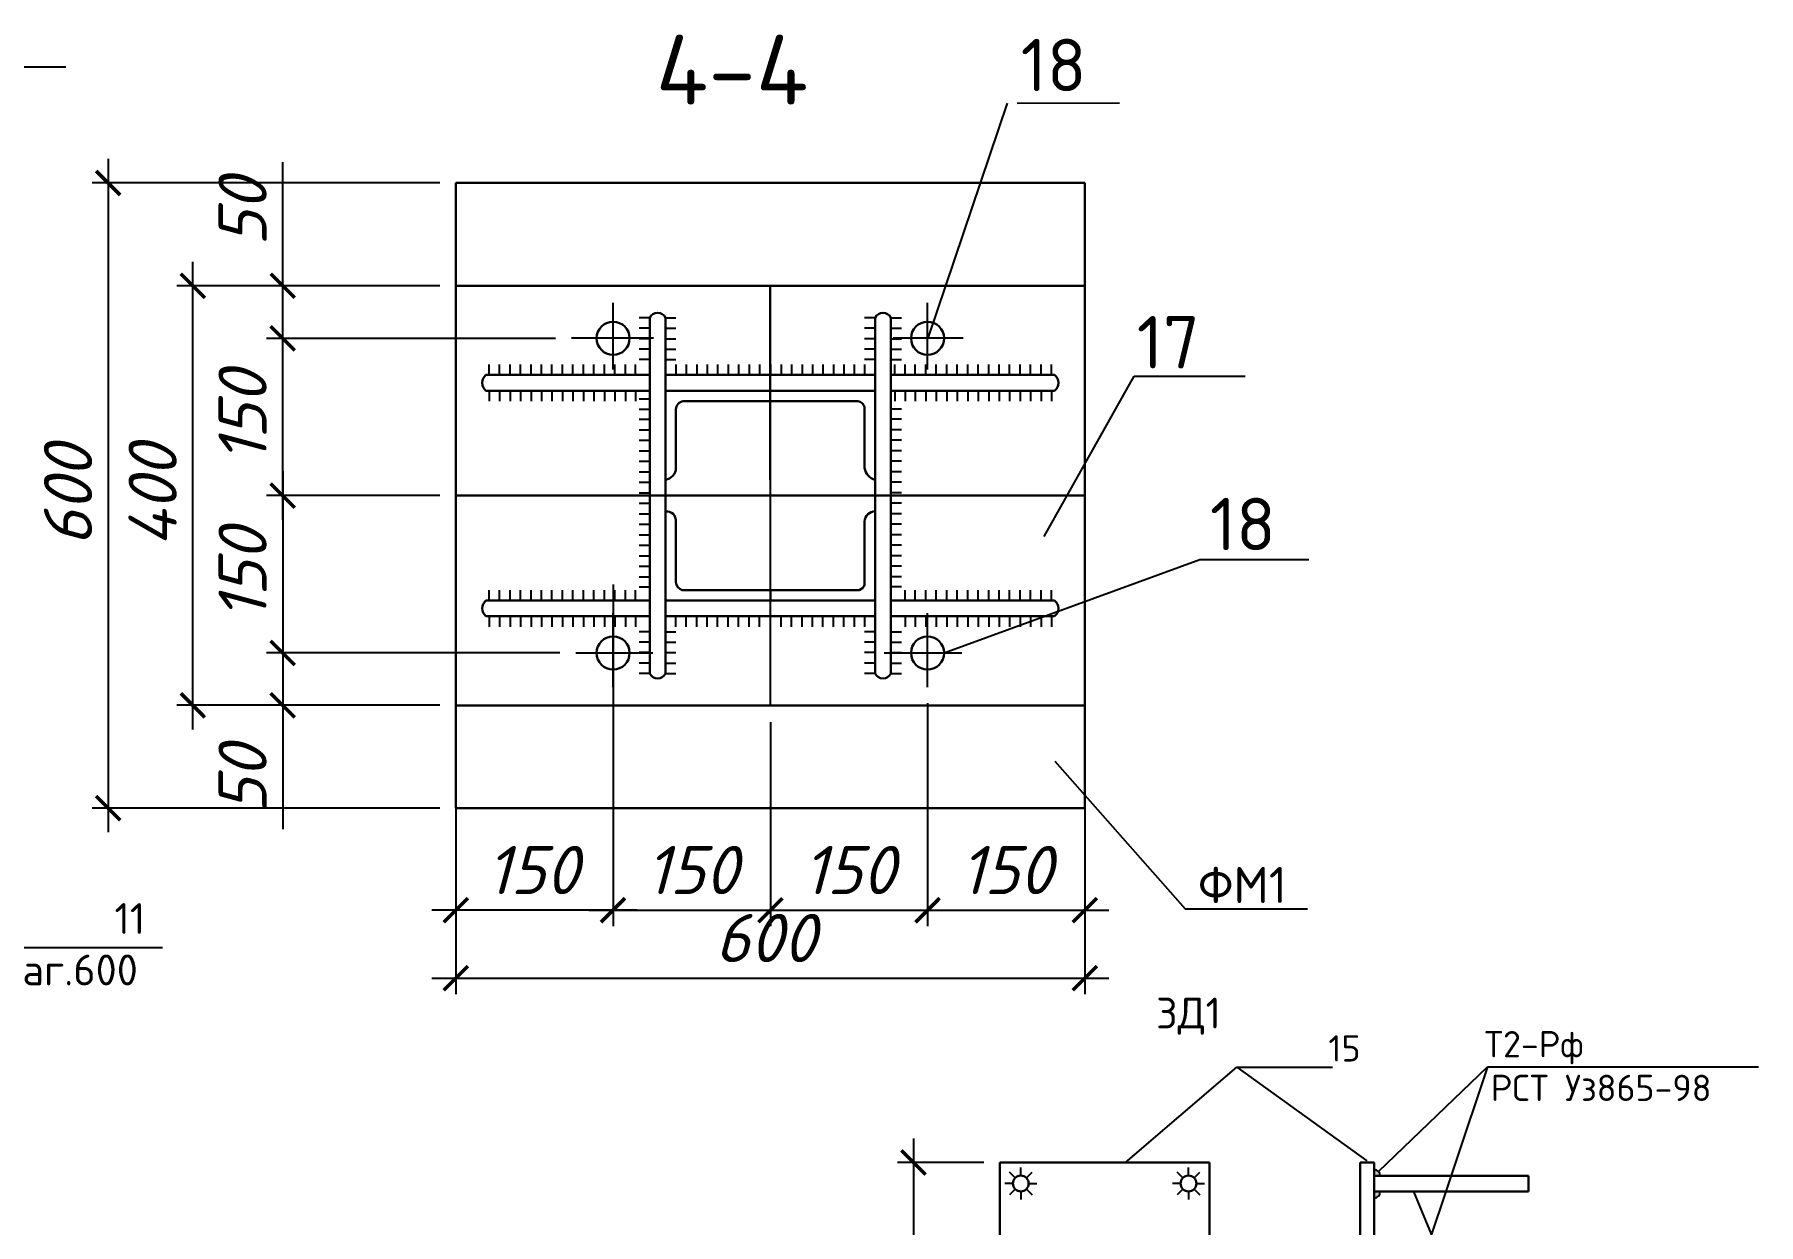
# Model space of a CAD drawing. Header units: millimetres. Extents: x 572274 to 2241483, y -888675 to -304135.
# Drawn here: x 1998921 to 2009658, y -631917 to -624511 of the extents above; entities that cross this region are included whole.
import ezdxf

# ---------------------------------------------------------------- set-up
doc = ezdxf.new("R2010")
doc.units = ezdxf.units.MM
doc.styles.get("Standard").update_dxf_attribs({"font": 'isocpeur.ttf'})
doc.styles.add('style1', font='isocpeui.ttf')
doc.dimstyles.new('ISO-25', dxfattribs={"dimtxt": 300, "dimasz": 150, "dimexe": 100, "dimexo": 100, "dimgap": 100, "dimtad": 1, "dimtxsty": 'style1', "dimblk": 'ARCHTICK', "dimcen": 250, "dimdle": 150, "dimclrd": 5, "dimclre": 5, "dimclrt": 7, "dimadec": 0, "dimazin": 0, "dimtfac": 1, "dimtmove": 0, "dimatfit": 3, "dimldrblk": 'ARCHTICK', "dimfxl": 1.25, "dimlwd": -1, "dimlwe": -1, "dimarcsym": 0})

# ---------------------------------------------------------------- blocks, each defined once
blk = doc.blocks.new('_ArchTick')
at = {"color": 0, "linetype": 'ByBlock', "const_width": 0.15}
blk.add_lwpolyline([(-0.5, -0.5), (0.5, 0.5)], dxfattribs=at)
blk = doc.blocks.new('*D1082')
at = {"color": 5, "ltscale": 10, "transparency": 16777216}
for p, q in [((1999380, -625285), (1999380, -629476)), ((2001445, -625435), (1999280, -625435)), ((2001445, -629326), (1999280, -629326))]:
    blk.add_line(p, q, dxfattribs=at)
at = {"layer": 'Defpoints', "color": 0, "lineweight": 25, "ltscale": 10, "transparency": 16777216}
for p in [(2001545, -625435), (1999380, -629326), (2001545, -629326)]:
    blk.add_point(p, dxfattribs=at)
at = {"color": 5, "ltscale": 10, "transparency": 16777216, "xscale": 150, "yscale": 150, "zscale": 150}
for p, rotation in [((1999380, -625435), 90), ((1999380, -629326), 270)]:
    blk.add_blockref('_ArchTick', p, dxfattribs=dict(at, rotation=rotation))
at = {"color": 7, "ltscale": 10, "transparency": 16777216, "insert": (1999130, -627381), "char_height": 300, "attachment_point": 5, "rotation": 90, "style": 'style1'}
blk.add_mtext('600', dxfattribs=at)
blk = doc.blocks.new('*D1084')
at = {"color": 5, "ltscale": 10, "transparency": 16777216}
for p, q in [((2004395, -631381), (2004395, -633313)), ((2004833, -631531), (2004295, -631531)), ((2004833, -633163), (2004295, -633163))]:
    blk.add_line(p, q, dxfattribs=at)
at = {"layer": 'Defpoints', "color": 0, "lineweight": 25, "ltscale": 10, "transparency": 16777216}
for p in [(2004933, -631531), (2004395, -633163), (2004933, -633163)]:
    blk.add_point(p, dxfattribs=at)
at = {"color": 5, "ltscale": 10, "transparency": 16777216, "xscale": 150, "yscale": 150, "zscale": 150}
for p, rotation in [((2004395, -631531), 90), ((2004395, -633163), 270)]:
    blk.add_blockref('_ArchTick', p, dxfattribs=dict(at, rotation=rotation))
at = {"color": 7, "ltscale": 10, "transparency": 16777216, "insert": (2004145, -632347), "char_height": 300, "attachment_point": 5, "rotation": 90, "style": 'style1'}
blk.add_mtext('500', dxfattribs=at)
blk = doc.blocks.new('*D1112')
at = {"color": 5, "ltscale": 10, "transparency": 16777216}
for p, q in [((2000467, -628210), (2000467, -628686)), ((2002193, -628360), (2000367, -628360)), ((2001445, -628686), (2000367, -628686)), ((2000467, -628686), (2000467, -629456))]:
    blk.add_line(p, q, dxfattribs=at)
at = {"layer": 'Defpoints', "color": 0, "lineweight": 25, "ltscale": 10, "transparency": 16777216}
for p in [(2002293, -628360), (2000467, -628686), (2001545, -628686)]:
    blk.add_point(p, dxfattribs=at)
at = {"color": 5, "ltscale": 10, "transparency": 16777216, "xscale": 150, "yscale": 150, "zscale": 150}
for p, rotation in [((2000467, -628360), 90), ((2000467, -628686), 270)]:
    blk.add_blockref('_ArchTick', p, dxfattribs=dict(at, rotation=rotation))
at = {"color": 7, "ltscale": 10, "transparency": 16777216, "insert": (2000217, -629146), "char_height": 300, "attachment_point": 5, "rotation": 90, "style": 'style1'}
blk.add_mtext('50', dxfattribs=at)
blk = doc.blocks.new('*D1113')
at = {"color": 5, "ltscale": 10, "transparency": 16777216}
for p, q in [((2000467, -627231), (2000467, -628510)), ((2001445, -627381), (2000367, -627381)), ((2002193, -628360), (2000367, -628360))]:
    blk.add_line(p, q, dxfattribs=at)
at = {"layer": 'Defpoints', "color": 0, "lineweight": 25, "ltscale": 10, "transparency": 16777216}
for p in [(2001545, -627381), (2000467, -628360), (2002293, -628360)]:
    blk.add_point(p, dxfattribs=at)
at = {"color": 5, "ltscale": 10, "transparency": 16777216, "xscale": 150, "yscale": 150, "zscale": 150}
for p, rotation in [((2000467, -627381), 90), ((2000467, -628360), 270)]:
    blk.add_blockref('_ArchTick', p, dxfattribs=dict(at, rotation=rotation))
at = {"color": 7, "ltscale": 10, "transparency": 16777216, "insert": (2000217, -627870), "char_height": 300, "attachment_point": 5, "rotation": 90, "style": 'style1'}
blk.add_mtext('150', dxfattribs=at)
blk = doc.blocks.new('*D1114')
at = {"color": 5, "ltscale": 10, "transparency": 16777216}
for p, q in [((2004483, -628673), (2004483, -630061)), ((2005462, -628786), (2005462, -630061)), ((2004333, -629961), (2005612, -629961))]:
    blk.add_line(p, q, dxfattribs=at)
at = {"layer": 'Defpoints', "color": 0, "lineweight": 25, "ltscale": 10, "transparency": 16777216}
for p in [(2004483, -628573), (2005462, -628686), (2005462, -629961)]:
    blk.add_point(p, dxfattribs=at)
at = {"color": 5, "ltscale": 10, "transparency": 16777216, "xscale": 150, "yscale": 150, "zscale": 150, "rotation": 180}
blk.add_blockref('_ArchTick', (2004483, -629961), dxfattribs=at)
at = {"color": 5, "ltscale": 10, "transparency": 16777216, "xscale": 150, "yscale": 150, "zscale": 150}
blk.add_blockref('_ArchTick', (2005462, -629961), dxfattribs=at)
at = {"color": 7, "ltscale": 10, "transparency": 16777216, "insert": (2004972, -629711), "char_height": 300, "attachment_point": 5, "style": 'style1'}
blk.add_mtext('150', dxfattribs=at)
blk = doc.blocks.new('*D1115')
at = {"color": 5, "ltscale": 10, "transparency": 16777216}
for p, q in [((2004483, -628673), (2004483, -630061)), ((2003504, -628790), (2003504, -630061)), ((2003354, -629961), (2004633, -629961))]:
    blk.add_line(p, q, dxfattribs=at)
at = {"layer": 'Defpoints', "color": 0, "lineweight": 25, "ltscale": 10, "transparency": 16777216}
for p in [(2004483, -628573), (2003504, -628690), (2004483, -629961)]:
    blk.add_point(p, dxfattribs=at)
at = {"color": 5, "ltscale": 10, "transparency": 16777216, "xscale": 150, "yscale": 150, "zscale": 150, "rotation": 180}
blk.add_blockref('_ArchTick', (2003504, -629961), dxfattribs=at)
at = {"color": 5, "ltscale": 10, "transparency": 16777216, "xscale": 150, "yscale": 150, "zscale": 150}
blk.add_blockref('_ArchTick', (2004483, -629961), dxfattribs=at)
at = {"color": 7, "ltscale": 10, "transparency": 16777216, "insert": (2003993, -629711), "char_height": 300, "attachment_point": 5, "style": 'style1'}
blk.add_mtext('150', dxfattribs=at)
blk = doc.blocks.new('*D1121')
at = {"color": 5, "ltscale": 10, "transparency": 16777216}
for p, q in [((2000467, -626075), (2000467, -625305)), ((2000467, -626402), (2000467, -625925)), ((2001445, -626075), (2000367, -626075)), ((2002165, -626402), (2000367, -626402))]:
    blk.add_line(p, q, dxfattribs=at)
at = {"layer": 'Defpoints', "color": 0, "lineweight": 25, "ltscale": 10, "transparency": 16777216}
for p in [(2001545, -626075), (2000467, -626402), (2002265, -626402)]:
    blk.add_point(p, dxfattribs=at)
at = {"color": 5, "ltscale": 10, "transparency": 16777216, "xscale": 150, "yscale": 150, "zscale": 150}
for p, rotation in [((2000467, -626075), 90), ((2000467, -626402), 270)]:
    blk.add_blockref('_ArchTick', p, dxfattribs=dict(at, rotation=rotation))
at = {"color": 7, "ltscale": 10, "transparency": 16777216, "insert": (2000217, -625615), "char_height": 300, "attachment_point": 5, "rotation": 90, "style": 'style1'}
blk.add_mtext('50', dxfattribs=at)
blk = doc.blocks.new('*D1122')
at = {"color": 5, "ltscale": 10, "transparency": 16777216}
for p, q in [((2000467, -627531), (2000467, -626252)), ((2002165, -626402), (2000367, -626402)), ((2001445, -627381), (2000367, -627381))]:
    blk.add_line(p, q, dxfattribs=at)
at = {"layer": 'Defpoints', "color": 0, "lineweight": 25, "ltscale": 10, "transparency": 16777216}
for p in [(2000467, -626402), (2002265, -626402), (2001545, -627381)]:
    blk.add_point(p, dxfattribs=at)
at = {"color": 5, "ltscale": 10, "transparency": 16777216, "xscale": 150, "yscale": 150, "zscale": 150}
for p, rotation in [((2000467, -626402), 90), ((2000467, -627381), 270)]:
    blk.add_blockref('_ArchTick', p, dxfattribs=dict(at, rotation=rotation))
at = {"color": 7, "ltscale": 10, "transparency": 16777216, "insert": (2000217, -626891), "char_height": 300, "attachment_point": 5, "rotation": 90, "style": 'style1'}
blk.add_mtext('150', dxfattribs=at)
blk = doc.blocks.new('*D1123')
at = {"color": 5, "ltscale": 10, "transparency": 16777216}
for p, q in [((2001545, -628786), (2001545, -630484)), ((2005462, -629426), (2005462, -630484)), ((2001395, -630384), (2005612, -630384))]:
    blk.add_line(p, q, dxfattribs=at)
at = {"layer": 'Defpoints', "color": 0, "lineweight": 25, "ltscale": 10, "transparency": 16777216}
for p in [(2001545, -628686), (2005462, -629326), (2005462, -630384)]:
    blk.add_point(p, dxfattribs=at)
at = {"color": 5, "ltscale": 10, "transparency": 16777216, "xscale": 150, "yscale": 150, "zscale": 150, "rotation": 180}
blk.add_blockref('_ArchTick', (2001545, -630384), dxfattribs=at)
at = {"color": 5, "ltscale": 10, "transparency": 16777216, "xscale": 150, "yscale": 150, "zscale": 150}
blk.add_blockref('_ArchTick', (2005462, -630384), dxfattribs=at)
at = {"color": 7, "ltscale": 10, "transparency": 16777216, "insert": (2003473, -630134), "char_height": 300, "attachment_point": 5, "style": 'style1'}
blk.add_mtext('600', dxfattribs=at)
blk = doc.blocks.new('*D1124')
at = {"color": 5, "ltscale": 10, "transparency": 16777216}
for p, q in [((2002524, -627933), (2002524, -630061)), ((2001545, -628047), (2001545, -630061)), ((2002674, -629961), (2001395, -629961))]:
    blk.add_line(p, q, dxfattribs=at)
at = {"layer": 'Defpoints', "color": 0, "lineweight": 25, "ltscale": 10, "transparency": 16777216}
for p in [(2002524, -627833), (2001545, -627947), (2001545, -629961)]:
    blk.add_point(p, dxfattribs=at)
at = {"color": 5, "ltscale": 10, "transparency": 16777216, "xscale": 150, "yscale": 150, "zscale": 150, "rotation": 180}
blk.add_blockref('_ArchTick', (2001545, -629961), dxfattribs=at)
at = {"color": 5, "ltscale": 10, "transparency": 16777216, "xscale": 150, "yscale": 150, "zscale": 150}
blk.add_blockref('_ArchTick', (2002524, -629961), dxfattribs=at)
at = {"color": 7, "ltscale": 10, "transparency": 16777216, "insert": (2002022, -629711), "char_height": 300, "attachment_point": 5, "style": 'style1'}
blk.add_mtext('150', dxfattribs=at)
blk = doc.blocks.new('*D1125')
at = {"color": 5, "ltscale": 10, "transparency": 16777216}
for p, q in [((2002524, -628673), (2002524, -630061)), ((2003504, -628790), (2003504, -630061)), ((2002374, -629961), (2003654, -629961))]:
    blk.add_line(p, q, dxfattribs=at)
at = {"layer": 'Defpoints', "color": 0, "lineweight": 25, "ltscale": 10, "transparency": 16777216}
for p in [(2002524, -628573), (2003504, -628690), (2003504, -629961)]:
    blk.add_point(p, dxfattribs=at)
at = {"color": 5, "ltscale": 10, "transparency": 16777216, "xscale": 150, "yscale": 150, "zscale": 150, "rotation": 180}
blk.add_blockref('_ArchTick', (2002524, -629961), dxfattribs=at)
at = {"color": 5, "ltscale": 10, "transparency": 16777216, "xscale": 150, "yscale": 150, "zscale": 150}
blk.add_blockref('_ArchTick', (2003504, -629961), dxfattribs=at)
at = {"color": 7, "ltscale": 10, "transparency": 16777216, "insert": (2003014, -629711), "char_height": 300, "attachment_point": 5, "style": 'style1'}
blk.add_mtext('150', dxfattribs=at)
blk = doc.blocks.new('*D1119')
at = {"color": 5, "ltscale": 10, "transparency": 16777216}
for p, q in [((1999907, -628836), (1999907, -625925)), ((2001445, -626075), (1999807, -626075)), ((2001445, -628686), (1999807, -628686))]:
    blk.add_line(p, q, dxfattribs=at)
at = {"layer": 'Defpoints', "color": 0, "lineweight": 25, "ltscale": 10, "transparency": 16777216}
for p in [(1999907, -626075), (2001545, -626075), (2001545, -628686)]:
    blk.add_point(p, dxfattribs=at)
at = {"color": 5, "ltscale": 10, "transparency": 16777216, "xscale": 150, "yscale": 150, "zscale": 150}
for p, rotation in [((1999907, -626075), 90), ((1999907, -628686), 270)]:
    blk.add_blockref('_ArchTick', p, dxfattribs=dict(at, rotation=rotation))
at = {"color": 7, "ltscale": 10, "transparency": 16777216, "insert": (1999657, -627381), "char_height": 300, "attachment_point": 5, "rotation": 90, "style": 'style1'}
blk.add_mtext('400', dxfattribs=at)

msp = doc.modelspace()

# ---------------------------------------------------------------- hatches: boundary and pattern name
h = msp.add_hatch(color=256)
edge = h.paths.add_edge_path()
edge.add_line((2007264.935, -631573.917), (2007264.935, -631614.328))
edge.add_line((2007264.935, -631614.328), (2007302.038, -631614.328))
edge.add_ellipse((2007261.65, -631614.171), major_axis=(0.017, 40.388), ratio=1, start_angle=269.8021168, end_angle=355.3597886)
edge = h.paths.add_edge_path()
edge.add_line((2007302.038, -631712.248), (2007264.935, -631712.248))
edge.add_line((2007264.935, -631712.248), (2007264.935, -631752.658))
edge.add_ellipse((2007261.65, -631712.404), major_axis=(-0.223, 40.387), ratio=1, start_angle=184.3488927, end_angle=269.9065645)

# ---------------------------------------------------------------- linework, layer by layer
at = {"ltscale": 10}
for p, q in [((1997452.517, -624711.603), (1999116.436, -624711.603)), ((2004486.716, -626401.637), (2004981.312, -624937.948)), ((2005041.616, -624937.85), (2005677.548, -624936.81)), ((2003503.646, -626079.219), (2003503.646, -628690.419)), ((2003503.646, -627282.935), (2003503.646, -626079.219)), ((2002524.446, -626595.926), (2002524.446, -626180.558)), ((2002524.446, -626595.926), (2002524.446, -626180.558)), ((2004482.846, -626595.926), (2004482.846, -626180.558)), ((2004482.846, -626595.926), (2004482.846, -626180.558)), ((2002752.926, -626273.664), (2002687.646, -626273.664)), ((2002752.926, -626338.944), (2002687.646, -626338.944)), ((2002850.846, -626273.664), (2002916.126, -626273.664)), ((2002850.846, -626338.944), (2002916.126, -626338.944)), ((2004156.446, -626273.664), (2004091.166, -626273.664)), ((2004156.446, -626338.944), (2004091.166, -626338.944)), ((2004156.446, -627380.837), (2004156.446, -626273.664)), ((2004254.366, -626273.664), (2004319.646, -626273.664)), ((2004254.366, -627380.837), (2004254.366, -626273.664)), ((2004254.366, -626338.944), (2004319.646, -626338.944)), ((2002775.599, -626401.637), (2002265.319, -626401.637)), ((2002752.926, -626404.224), (2002687.646, -626404.224)), ((2002752.926, -626469.504), (2002687.646, -626469.504)), ((2002850.846, -626404.224), (2002916.126, -626404.224)), ((2002850.846, -626469.504), (2002916.126, -626469.504)), ((2004156.446, -626404.224), (2004091.166, -626404.224)), ((2004156.446, -626469.504), (2004091.166, -626469.504)), ((2004254.366, -626404.224), (2004319.646, -626404.224)), ((2004254.366, -626469.504), (2004319.646, -626469.504)), ((2004704.868, -626401.637), (2004268.564, -626401.637)), ((2001752.208, -626630.117), (2001752.208, -626564.837)), ((2001817.488, -626630.117), (2001817.488, -626564.837)), ((2001882.768, -626630.117), (2001882.768, -626564.837)), ((2001948.048, -626630.117), (2001948.048, -626564.837)), ((2002013.328, -626630.117), (2002013.328, -626564.837)), ((2002078.608, -626630.117), (2002078.608, -626564.837)), ((2002143.888, -626630.117), (2002143.888, -626564.837)), ((2002209.168, -626630.117), (2002209.168, -626564.837)), ((2002274.448, -626630.117), (2002274.448, -626564.837)), ((2002339.728, -626630.117), (2002339.728, -626564.837)), ((2002405.008, -626630.117), (2002405.008, -626564.837)), ((2002470.288, -626630.117), (2002470.288, -626564.837)), ((2002535.568, -626630.117), (2002535.568, -626564.837)), ((2002600.848, -626630.117), (2002600.848, -626564.837)), ((2002664.848, -626630.117), (2002664.848, -626564.837)), ((2002752.926, -626533.504), (2002687.646, -626533.504)), ((2002850.846, -626533.504), (2002916.126, -626533.504)), ((2002915.861, -626564.837), (2002915.861, -626630.117)), ((2002979.861, -626564.837), (2002979.861, -626630.117)), ((2003045.141, -626564.837), (2003045.141, -626630.117)), ((2003110.421, -626564.837), (2003110.421, -626630.117)), ((2003175.701, -626564.837), (2003175.701, -626630.117)), ((2003240.981, -626564.837), (2003240.981, -626630.117)), ((2003306.261, -626564.837), (2003306.261, -626630.117)), ((2003371.541, -626564.837), (2003371.541, -626630.117)), ((2003436.821, -626564.837), (2003436.821, -626630.117)), ((2003505.191, -626564.837), (2003505.191, -626630.117)), ((2003570.471, -626564.837), (2003570.471, -626630.117)), ((2003635.751, -626564.837), (2003635.751, -626630.117)), ((2003701.031, -626564.837), (2003701.031, -626630.117)), ((2003766.311, -626564.837), (2003766.311, -626630.117)), ((2003831.591, -626564.837), (2003831.591, -626630.117)), ((2003896.871, -626564.837), (2003896.871, -626630.117)), ((2003962.151, -626564.837), (2003962.151, -626630.117)), ((2004026.151, -626564.837), (2004026.151, -626630.117)), ((2004090.151, -626564.837), (2004090.151, -626630.117)), ((2004156.446, -626533.504), (2004091.166, -626533.504)), ((2004254.366, -626533.504), (2004319.646, -626533.504)), ((2004278.444, -626630.117), (2004278.444, -626564.837)), ((2004342.444, -626630.117), (2004342.444, -626564.837)), ((2004406.444, -626630.117), (2004406.444, -626564.837)), ((2004471.724, -626630.117), (2004471.724, -626564.837)), ((2004537.004, -626630.117), (2004537.004, -626564.837)), ((2004602.284, -626630.117), (2004602.284, -626564.837)), ((2004667.564, -626630.117), (2004667.564, -626564.837)), ((2004732.844, -626630.117), (2004732.844, -626564.837)), ((2004798.124, -626630.117), (2004798.124, -626564.837)), ((2004863.404, -626630.117), (2004863.404, -626564.837)), ((2004928.684, -626630.117), (2004928.684, -626564.837)), ((2004993.964, -626630.117), (2004993.964, -626564.837)), ((2005059.244, -626630.117), (2005059.244, -626564.837)), ((2005124.524, -626630.117), (2005124.524, -626564.837)), ((2005189.804, -626630.117), (2005189.804, -626564.837)), ((2005255.084, -626630.117), (2005255.084, -626564.837)), ((2005208.033, -627634.294), (2005768.959, -626636.962)), ((2005768.959, -626636.962), (2006460.681, -626636.962)), ((2001752.208, -626728.037), (2001752.208, -626793.317)), ((2001817.488, -626728.037), (2001817.488, -626793.317)), ((2001882.768, -626728.037), (2001882.768, -626793.317)), ((2001948.048, -626728.037), (2001948.048, -626793.317)), ((2002013.328, -626728.037), (2002013.328, -626793.317)), ((2002078.608, -626728.037), (2002078.608, -626793.317)), ((2002143.888, -626728.037), (2002143.888, -626793.317)), ((2002209.168, -626728.037), (2002209.168, -626793.317)), ((2002274.448, -626728.037), (2002274.448, -626793.317)), ((2002339.728, -626728.037), (2002339.728, -626793.317)), ((2002405.008, -626728.037), (2002405.008, -626793.317)), ((2002470.288, -626728.037), (2002470.288, -626793.317)), ((2002535.568, -626728.037), (2002535.568, -626793.317)), ((2002600.848, -626728.037), (2002600.848, -626793.317)), ((2002664.848, -626728.037), (2002664.848, -626793.317)), ((2002687.646, -626778.059), (2002752.926, -626778.059)), ((2003505.191, -626793.335), (2003505.191, -626728.055)), ((2004278.444, -626728.037), (2004278.444, -626793.317)), ((2004342.444, -626728.037), (2004342.444, -626793.317)), ((2004406.444, -626728.037), (2004406.444, -626793.317)), ((2004471.724, -626728.037), (2004471.724, -626793.317)), ((2004537.004, -626728.037), (2004537.004, -626793.317)), ((2004602.284, -626728.037), (2004602.284, -626793.317)), ((2004667.564, -626728.037), (2004667.564, -626793.317)), ((2004732.844, -626728.037), (2004732.844, -626793.317)), ((2004798.124, -626728.037), (2004798.124, -626793.317)), ((2004863.404, -626728.037), (2004863.404, -626793.317)), ((2004928.684, -626728.037), (2004928.684, -626793.317)), ((2004993.964, -626728.037), (2004993.964, -626793.317)), ((2005059.244, -626728.037), (2005059.244, -626793.317)), ((2005124.524, -626728.037), (2005124.524, -626793.317)), ((2005189.804, -626728.037), (2005189.804, -626793.317)), ((2005255.084, -626728.037), (2005255.084, -626793.317)), ((2002687.646, -626842.059), (2002752.926, -626842.059)), ((2004319.646, -626842.059), (2004254.366, -626842.059)), ((2002687.646, -626906.059), (2002752.926, -626906.059)), ((2002687.646, -626971.339), (2002752.926, -626971.339)), ((2004319.646, -626906.059), (2004254.366, -626906.059)), ((2004319.646, -626971.339), (2004254.366, -626971.339)), ((2002687.646, -627036.619), (2002752.926, -627036.619)), ((2002687.646, -627101.899), (2002752.926, -627101.899)), ((2004319.646, -627036.619), (2004254.366, -627036.619)), ((2004319.646, -627101.899), (2004254.366, -627101.899)), ((2002687.646, -627167.179), (2002752.926, -627167.179)), ((2004319.646, -627167.179), (2004254.366, -627167.179)), ((2002687.646, -627232.459), (2002752.926, -627232.459)), ((2002687.646, -627297.739), (2002752.926, -627297.739)), ((2002850.846, -627380.837), (2002850.846, -627282.917)), ((2004319.646, -627232.459), (2004254.366, -627232.459)), ((2004319.646, -627297.739), (2004254.366, -627297.739)), ((2001545.246, -627380.837), (2005462.046, -627380.837)), ((2005462.046, -627380.837), (2001545.246, -627380.837)), ((2002687.646, -627363.019), (2002752.926, -627363.019)), ((2002687.646, -627363.019), (2002752.926, -627363.019)), ((2002687.646, -627428.299), (2002752.926, -627428.299)), ((2003503.646, -627380.837), (2002850.846, -627380.837)), ((2002850.846, -627380.837), (2002916.126, -627380.837)), ((2002850.846, -627380.837), (2002850.846, -627478.757)), ((2003503.646, -627380.837), (2003503.646, -628033.637)), ((2003503.646, -627380.837), (2004156.446, -627380.837)), ((2004156.446, -627380.837), (2004156.446, -628488.009)), ((2004319.646, -627363.019), (2004254.366, -627363.019)), ((2004319.646, -627363.019), (2004254.366, -627363.019)), ((2004254.366, -627380.837), (2004254.366, -628488.009)), ((2004319.646, -627428.299), (2004254.366, -627428.299)), ((2002687.646, -627493.579), (2002752.926, -627493.579)), ((2004319.646, -627493.579), (2004254.366, -627493.579)), ((2002687.646, -627558.859), (2002752.926, -627558.859)), ((2002687.646, -627558.859), (2002752.926, -627558.859)), ((2002687.646, -627624.139), (2002752.926, -627624.139)), ((2004319.646, -627558.859), (2004254.366, -627558.859)), ((2004319.646, -627558.859), (2004254.366, -627558.859)), ((2004319.646, -627624.139), (2004254.366, -627624.139)), ((2002687.646, -627689.419), (2002752.926, -627689.419)), ((2002687.646, -627754.699), (2002752.926, -627754.699)), ((2002687.646, -627754.699), (2002752.926, -627754.699)), ((2004319.646, -627689.419), (2004254.366, -627689.419)), ((2004319.646, -627754.699), (2004254.366, -627754.699)), ((2004319.646, -627754.699), (2004254.366, -627754.699)), ((2002687.646, -627819.979), (2002752.926, -627819.979)), ((2004319.646, -627819.979), (2004254.366, -627819.979)), ((2004585.932, -628360.037), (2006177.543, -627777.855)), ((2006177.543, -627777.855), (2006856.982, -627777.855)), ((2001752.208, -628033.637), (2001752.208, -627968.357)), ((2001817.488, -628033.637), (2001817.488, -627968.357)), ((2001882.768, -628033.637), (2001882.768, -627968.357)), ((2001948.048, -628033.637), (2001948.048, -627968.357)), ((2002013.328, -628033.637), (2002013.328, -627968.357)), ((2002078.608, -628033.637), (2002078.608, -627968.357)), ((2002143.888, -628033.637), (2002143.888, -627968.357)), ((2002209.168, -628033.637), (2002209.168, -627968.357)), ((2002274.448, -628033.637), (2002274.448, -627968.357)), ((2002339.728, -628033.637), (2002339.728, -627968.357)), ((2002405.008, -628033.637), (2002405.008, -627968.357)), ((2002470.288, -628033.637), (2002470.288, -627968.357)), ((2002535.568, -628033.637), (2002535.568, -627968.357)), ((2002600.848, -628033.637), (2002600.848, -627968.357)), ((2002664.848, -628033.637), (2002664.848, -627968.357)), ((2002687.646, -627885.259), (2002752.926, -627885.259)), ((2002687.646, -627949.259), (2002752.926, -627949.259)), ((2003505.191, -627968.338), (2003505.191, -628033.618)), ((2004156.446, -628033.637), (2004156.446, -627968.357)), ((2004319.646, -627885.259), (2004254.366, -627885.259)), ((2004319.646, -627949.259), (2004254.366, -627949.259)), ((2004342.444, -628033.637), (2004342.444, -627968.357)), ((2004406.444, -628033.637), (2004406.444, -627968.357)), ((2004471.724, -628033.637), (2004471.724, -627968.357)), ((2004537.004, -628033.637), (2004537.004, -627968.357)), ((2004602.284, -628033.637), (2004602.284, -627968.357)), ((2004667.564, -628033.637), (2004667.564, -627968.357)), ((2004732.844, -628033.637), (2004732.844, -627968.357)), ((2004798.124, -628033.637), (2004798.124, -627968.357)), ((2004863.404, -628033.637), (2004863.404, -627968.357)), ((2004928.684, -628033.637), (2004928.684, -627968.357)), ((2004993.964, -628033.637), (2004993.964, -627968.357)), ((2005059.244, -628033.637), (2005059.244, -627968.357)), ((2005124.524, -628033.637), (2005124.524, -627968.357)), ((2005189.804, -628033.637), (2005189.804, -627968.357)), ((2005255.084, -628033.637), (2005255.084, -627968.357)), ((2001752.208, -628131.557), (2001752.208, -628196.837)), ((2001817.488, -628131.557), (2001817.488, -628196.837)), ((2001882.768, -628131.557), (2001882.768, -628196.837)), ((2001948.048, -628131.557), (2001948.048, -628196.837)), ((2002013.328, -628131.557), (2002013.328, -628196.837)), ((2002078.608, -628131.557), (2002078.608, -628196.837)), ((2002143.888, -628131.557), (2002143.888, -628196.837)), ((2002209.168, -628131.557), (2002209.168, -628196.837)), ((2002274.448, -628131.557), (2002274.448, -628196.837)), ((2002339.728, -628131.557), (2002339.728, -628196.837)), ((2002405.008, -628131.557), (2002405.008, -628196.837)), ((2002470.288, -628131.557), (2002470.288, -628196.837)), ((2002524.446, -628572.971), (2002524.446, -628111.9)), ((2002535.568, -628131.557), (2002535.568, -628196.837)), ((2002600.848, -628131.557), (2002600.848, -628196.837)), ((2002664.848, -628131.557), (2002664.848, -628196.837)), ((2002915.861, -628196.837), (2002915.861, -628131.557)), ((2002979.861, -628196.837), (2002979.861, -628131.557)), ((2003045.141, -628196.837), (2003045.141, -628131.557)), ((2003110.421, -628196.837), (2003110.421, -628131.557)), ((2003175.701, -628196.837), (2003175.701, -628131.557)), ((2003240.981, -628196.837), (2003240.981, -628131.557)), ((2003306.261, -628196.837), (2003306.261, -628131.557)), ((2003371.541, -628196.837), (2003371.541, -628131.557)), ((2003436.821, -628196.837), (2003436.821, -628131.557)), ((2003505.191, -628196.837), (2003505.191, -628131.557)), ((2003570.471, -628196.837), (2003570.471, -628131.557)), ((2003635.751, -628196.837), (2003635.751, -628131.557)), ((2003701.031, -628196.837), (2003701.031, -628131.557)), ((2003766.311, -628196.837), (2003766.311, -628131.557)), ((2003831.591, -628196.837), (2003831.591, -628131.557)), ((2003896.871, -628196.837), (2003896.871, -628131.557)), ((2003962.151, -628196.837), (2003962.151, -628131.557)), ((2004027.431, -628196.837), (2004027.431, -628131.557)), ((2004091.431, -628196.837), (2004091.431, -628131.557)), ((2004342.444, -628131.557), (2004342.444, -628196.837)), ((2004406.444, -628131.557), (2004406.444, -628196.837)), ((2004471.724, -628131.557), (2004471.724, -628196.837)), ((2004482.846, -628572.971), (2004482.846, -628111.9)), ((2004537.004, -628131.557), (2004537.004, -628196.837)), ((2004602.284, -628131.557), (2004602.284, -628196.837)), ((2004667.564, -628131.557), (2004667.564, -628196.837)), ((2004732.844, -628131.557), (2004732.844, -628196.837)), ((2004798.124, -628131.557), (2004798.124, -628196.837)), ((2004863.404, -628131.557), (2004863.404, -628196.837)), ((2004928.684, -628131.557), (2004928.684, -628196.837)), ((2004993.964, -628131.557), (2004993.964, -628196.837)), ((2005059.244, -628131.557), (2005059.244, -628196.837)), ((2005124.524, -628131.557), (2005124.524, -628196.837)), ((2005189.804, -628131.557), (2005189.804, -628196.837)), ((2005255.084, -628131.557), (2005255.084, -628196.837)), ((2002752.926, -628228.169), (2002687.646, -628228.169)), ((2002752.926, -628292.169), (2002687.646, -628292.169)), ((2002850.846, -628228.169), (2002916.126, -628228.169)), ((2002850.846, -628292.169), (2002916.126, -628292.169)), ((2004156.446, -628228.169), (2004091.166, -628228.169)), ((2004156.446, -628292.169), (2004091.166, -628292.169)), ((2004254.366, -628228.169), (2004319.646, -628228.169)), ((2004254.366, -628292.169), (2004319.646, -628292.169)), ((2002293.467, -628360.037), (2002771.995, -628360.037)), ((2002752.926, -628357.449), (2002687.646, -628357.449)), ((2002850.846, -628357.449), (2002916.126, -628357.449)), ((2004156.446, -628357.449), (2004091.166, -628357.449)), ((2004212.264, -628360.037), (2004695.482, -628360.037)), ((2004254.366, -628357.449), (2004319.646, -628357.449)), ((2002752.926, -628422.729), (2002687.646, -628422.729)), ((2002752.926, -628488.009), (2002687.646, -628488.009)), ((2002850.846, -628422.729), (2002916.126, -628422.729)), ((2002850.846, -628488.009), (2002916.126, -628488.009)), ((2004156.446, -628422.729), (2004091.166, -628422.729)), ((2004156.446, -628488.009), (2004091.166, -628488.009)), ((2004254.366, -628422.729), (2004319.646, -628422.729)), ((2004254.366, -628488.009), (2004319.646, -628488.009)), ((1998645.978, -630193.897), (1999717.589, -630193.897)), ((2005714.537, -631531.321), (2006409.662, -630936.957)), ((2006409.662, -630936.957), (2007217.537, -631520.888)), ((2006409.662, -630936.957), (2007003.902, -630936.957)), ((2007291.4, -631586.856), (2007970.682, -630935.803)), ((2007970.682, -630935.803), (2007292.334, -632955.976)), ((2007970.682, -630935.803), (2009657.692, -630935.803)), ((2005028.878, -631627.261), (2004992.819, -631591.256)), ((2005063.498, -631612.921), (2005063.553, -631561.964)), ((2005098.118, -631627.261), (2005134.69, -631591.785)), ((2006073.358, -631627.261), (2006037.154, -631591.403)), ((2006107.978, -631612.921), (2006108.242, -631561.965)), ((2006142.598, -631627.261), (2006178.637, -631591.236)), ((2005014.538, -631661.881), (2004963.581, -631661.881)), ((2005028.878, -631696.501), (2004992.846, -631732.533)), ((2005063.498, -631710.841), (2005063.498, -631761.798)), ((2005098.118, -631696.501), (2005134.134, -631732.549)), ((2005112.458, -631661.881), (2005163.415, -631661.881)), ((2006059.018, -631661.881), (2006008.061, -631661.881)), ((2006073.358, -631696.501), (2006037.326, -631732.533)), ((2006107.978, -631710.841), (2006107.978, -631761.798)), ((2006142.598, -631696.501), (2006178.63, -631732.533)), ((2006156.938, -631661.881), (2006207.895, -631662.068)), ((2007509.735, -631712.248), (2007791.854, -632389.622))]:
    msp.add_line(p, q, dxfattribs=at)
at = {"lineweight": 30}
for p, q in [((2005462.046, -625435.237), (2001545.246, -625435.237)), ((2001545.246, -629326.437), (2001545.246, -625435.237)), ((2005462.046, -629326.437), (2005462.046, -625435.237)), ((2005462.046, -626075.237), (2001545.246, -626075.237)), ((2002752.926, -627380.837), (2002752.926, -626273.664)), ((2002850.846, -627380.837), (2002850.846, -626273.664)), ((2004156.446, -627380.837), (2004156.446, -626273.664)), ((2004254.366, -627380.837), (2004254.366, -626273.664)), ((2002752.926, -626630.117), (2001732.933, -626630.117)), ((2003503.646, -626630.117), (2002850.846, -626630.117)), ((2003503.646, -626630.117), (2004156.446, -626630.117)), ((2004254.366, -626630.117), (2005274.359, -626630.117)), ((2002752.926, -626728.037), (2001732.933, -626728.037)), ((2003503.646, -626728.037), (2002850.846, -626728.037)), ((2002960.74, -626793.317), (2004049.641, -626793.317)), ((2003503.646, -626728.037), (2004156.446, -626728.037)), ((2004254.366, -626728.037), (2005274.359, -626728.037)), ((2002916.126, -627208.613), (2002916.126, -626843.852)), ((2004091.166, -626827.671), (2004091.166, -627208.613)), ((2002752.926, -627380.837), (2002752.926, -628488.009)), ((2002850.846, -627380.837), (2002850.846, -628488.009)), ((2004156.446, -627380.837), (2004156.446, -628488.009)), ((2004254.366, -627380.837), (2004254.366, -628488.009)), ((2002916.126, -627918.578), (2002916.126, -627535.433)), ((2004091.166, -627541.44), (2004091.166, -627935.357)), ((2004055.954, -627968.357), (2002954.428, -627968.357)), ((2002752.926, -628033.637), (2001732.933, -628033.637)), ((2003503.646, -628033.637), (2002850.846, -628033.637)), ((2003503.646, -628033.637), (2004156.446, -628033.637)), ((2004254.366, -628033.637), (2005274.359, -628033.637)), ((2002752.926, -628131.557), (2001732.933, -628131.557)), ((2004156.446, -628131.557), (2002850.846, -628131.557)), ((2004254.366, -628131.557), (2005274.359, -628131.557)), ((2001545.246, -628686.437), (2005462.046, -628686.437)), ((2001545.246, -629326.437), (2005462.046, -629326.437))]:
    msp.add_line(p, q, dxfattribs=at)
at = {"lineweight": 25}
for p, q in [((2005276.002, -629032.893), (2006087.657, -629952.224)), ((2006087.657, -629952.224), (2006849.123, -629952.224))]:
    msp.add_line(p, q, dxfattribs=at)
at = {"lineweight": 30, "ltscale": 5}
for p, q in [((2004932.938, -633163.321), (2004932.938, -631531.321)), ((2004932.938, -631531.321), (2006238.538, -631531.321)), ((2006238.538, -631531.321), (2006238.538, -633163.321)), ((2007176.807, -631531.321), (2007264.935, -631531.321)), ((2007176.807, -631531.321), (2007176.807, -633163.321)), ((2007264.935, -631531.321), (2007264.935, -633163.321)), ((2007264.935, -631614.328), (2008224.935, -631614.328)), ((2008224.935, -631614.328), (2008224.935, -631712.248)), ((2007264.935, -631712.248), (2008224.935, -631712.248))]:
    msp.add_line(p, q, dxfattribs=at)
at = {"lineweight": 30}
for centre, major_axis, start_param, end_param in [((2002801.886, -626296.918), (0, 54.202), -1.127389836, 1.127389464), ((2004205.406, -626296.918), (0, 54.202), -1.127389836, 1.127389464), ((2002524.446, -626401.637), (0.188, 103.086), -1.568973694, 4.714211613), ((2004482.846, -626401.637), (0.188, 103.086), -1.568973694, 4.714211613), ((2001771.484, -626679.077), (0, 62.316), 0.667009056, 2.474583597), ((2005235.808, -626679.077), (-0.257, 62.315), 3.80447728, 5.612051822), ((2002968.988, -626845.559), (0.466, 52.887), 0.165400594, 1.547332902), ((2004041.393, -626845.559), (-0.861, 52.882), -1.242049348, -0.172864233), ((2002836.507, -627204.491), (0.446, 79.724), 3.328022883, 4.666251203), ((2004177.867, -627197.442), (-0.161, 87.418), 1.697091905, 2.892185297), ((2002856.275, -627538.437), (-0.008, 59.926), 4.662122242, 6.37377727), ((2004155.824, -627543.336), (0.017, 64.686), -0.009344841, 1.541750454), ((2002969.005, -627917.516), (0.685, 52.885), 1.603819538, 2.875306266), ((2004041.376, -627917.516), (-0.332, 52.888), 3.414538488, 4.36202365), ((2001771.484, -628082.597), (0, 62.316), 0.667009056, 2.474583597), ((2005235.808, -628082.597), (-0.259, 62.315), 3.804451748, 5.612026289), ((2002524.446, -628360.037), (0.188, 103.086), -1.568973694, 4.714211613), ((2004482.846, -628360.037), (0.188, 103.086), -1.568973694, 4.714211613), ((2002801.886, -628464.756), (0, 54.202), 2.014202817, 4.268982118), ((2004205.406, -628464.756), (0.373, 54.2), 2.021092675, 4.275871975)]:
    msp.add_ellipse(centre, major_axis=major_axis, ratio=1, start_param=start_param, end_param=end_param, dxfattribs=at)
at = {"ltscale": 10}
for centre, major_axis, start_param, end_param in [((2004205.406, -626296.918), (-0.37, 54.2), -1.134223342, 1.120555958), ((2004205.406, -628464.756), (-0.373, 54.2), 2.007312778, 4.262092078), ((2007261.65, -631614.171), (0.016, 40.388), 4.708901181, 6.202164255), ((2007261.65, -631712.404), (0.094, 40.388), 3.225325406, 4.71858848)]:
    msp.add_ellipse(centre, major_axis=major_axis, ratio=1, start_param=start_param, end_param=end_param, dxfattribs=at)
at = {"lineweight": 30, "ltscale": 5}
for centre in [(2005063.498, -631661.881), (2006107.978, -631661.881)]:
    msp.add_ellipse(centre, major_axis=(0.292, 48.959), ratio=1, start_param=-1.564837613, end_param=4.718347694, dxfattribs=at)

# ---------------------------------------------------------------- texts
for s, height, p in [('4-4', 435.2, (2002790.136, -624947.766)), ('18', 326.4, (2005062.554, -624864.32)), ('17', 326.4, (2005785.865, -626589.537)), ('18', 326.4, (2006241.308, -627720.958)), ('ФМ1', 224, (2006166.819, -629915.8)), ('11', 192, (1999419.086, -630108.716)), ('шаг.600', 192, (1998679.013, -630428.716)), ('ЗД1', 192, (2005905.472, -630697.073)), ('15', 163.2, (2006979.201, -630902.639)), ('Т2-Рф', 163.2, (2007950.732, -630876.315)), ('РСТ Уз865-98', 163.2, (2007990.048, -631148.315))]:
    msp.add_text(s, height=height).set_placement(p)

# ---------------------------------------------------------------- dimensions: what is measured, and where the dimension line sits
at = {"color": 5, "ltscale": 10}
for base, p1, p2, text, picture, middle in [((1999379.966, -629326.437), (2001545.246, -625435.237), (2001545.246, -629326.437), '600', '*D1082', (1999129.966, -627380.837)), ((1999906.979, -626075.237), (2001545.246, -628686.437), (2001545.246, -626075.237), '400', '*D1119', (1999656.979, -627380.837)), ((2000467.225, -628360.037), (2001545.246, -627380.837), (2002293.467, -628360.037), '150', '*D1113', (2000217.225, -627870.437)), ((2004394.7, -633163.321), (2004932.938, -631531.321), (2004932.938, -633163.321), '500', '*D1084', (2004144.7, -632347.321))]:
    dim = msp.add_linear_dim(base=base, p1=p1, p2=p2, angle=90, text=text, dimstyle='ISO-25', dxfattribs=at)
    dim.commit()
    dim.dimension.update_dxf_attribs({"geometry": picture, "text_midpoint": middle})
for base, p1, p2, text, picture, middle in [((2000467.225, -626401.637), (2001545.246, -626075.237), (2002265.319, -626401.637), '50', '*D1121', (2000467.225, -625615.35)), ((2000467.225, -626401.637), (2001545.246, -627380.837), (2002265.319, -626401.637), '150', '*D1122', (2000467.225, -626891.237)), ((2000467.225, -628686.437), (2002293.467, -628360.037), (2001545.246, -628686.437), '50', '*D1112', (2000467.225, -629146.323))]:
    dim = msp.add_linear_dim(base=base, p1=p1, p2=p2, angle=90, text=text, dimstyle='ISO-25', dxfattribs=at)
    dim.commit()
    dim.dimension.update_dxf_attribs({"geometry": picture, "text_midpoint": middle, "dimtype": 160})
for base, p1, p2, text, picture, middle in [((2001545.246, -629960.649), (2002524.446, -627833.221), (2001545.246, -627946.686), '150', '*D1124', (2002021.556, -629960.649)), ((2003503.646, -629960.649), (2002524.446, -628572.971), (2003503.646, -628690.419), '150', '*D1125', (2003014.046, -629960.649)), ((2005462.046, -630384.261), (2001545.246, -628686.437), (2005462.046, -629326.437), '600', '*D1123', (2003472.881, -630384.261))]:
    dim = msp.add_linear_dim(base=base, p1=p1, p2=p2, text=text, dimstyle='ISO-25', dxfattribs=at)
    dim.commit()
    dim.dimension.update_dxf_attribs({"geometry": picture, "text_midpoint": middle, "dimtype": 160})
for base, p1, p2, picture, middle in [((2004482.846, -629960.649), (2003503.646, -628690.419), (2004482.846, -628572.971), '*D1115', (2003993.246, -629710.649)), ((2005462.046, -629960.649), (2004482.846, -628572.971), (2005462.046, -628686.437), '*D1114', (2004972.446, -629710.649))]:
    dim = msp.add_linear_dim(base=base, p1=p1, p2=p2, text='150', dimstyle='ISO-25', dxfattribs=at)
    dim.commit()
    dim.dimension.update_dxf_attribs({"geometry": picture, "text_midpoint": middle})

doc.saveas('drawing.dxf')
